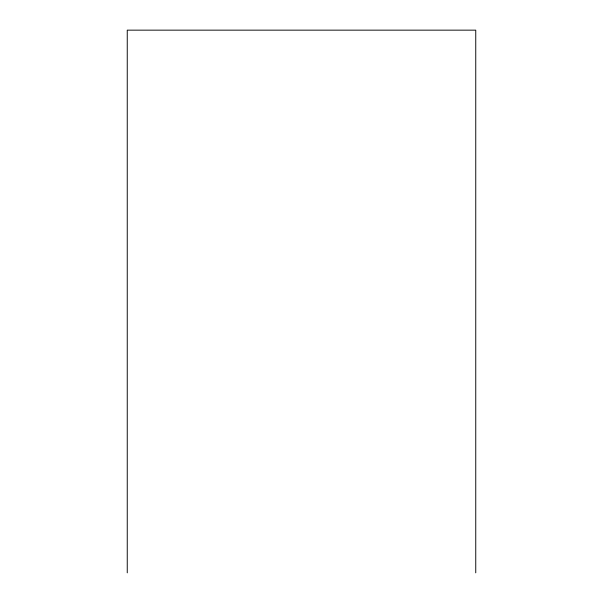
<?xml version="1.0" encoding="UTF-8"?>
<svg xmlns="http://www.w3.org/2000/svg" width="603" height="603" viewBox="0 0 603 603"><rect width="100%" height="100%" fill="white"/><g stroke="black" fill="none" stroke-linecap="round" stroke-linejoin="round"><path stroke-width="0.9" d="M475.752 572.85L475.752 30.15L127.248 30.15L127.248 572.85"/></g></svg>
